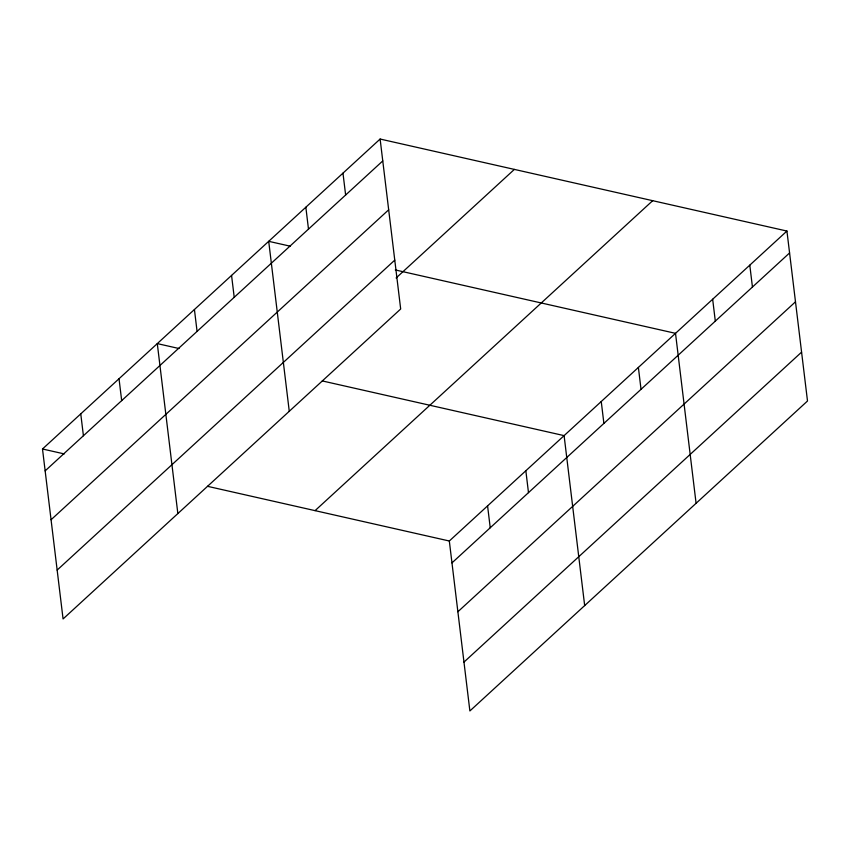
<?xml version="1.0" encoding="UTF-8"?>
<svg xmlns="http://www.w3.org/2000/svg" width="850" height="850" viewBox="0 0 850 850"><rect width="100%" height="100%" fill="white"/><g stroke="black" fill="none" stroke-linecap="round" stroke-linejoin="round"><path stroke-width="1.27" d="M380.12 139.039L400.679 308.996L63.07 618.949L42.5 448.991L380.12 139.039L786.93 231.051L807.5 401.009L469.88 710.961L449.321 541.004L786.93 231.051M45.146 470.879L382.766 160.926M51.064 519.743L388.684 209.791M57.152 570.084L394.772 260.132M396.111 277.971L514.367 169.405M315.063 510.638L652.683 200.685M451.966 562.891L789.586 252.939M457.874 611.756L795.494 301.803M463.973 662.097L801.582 352.144M290.434 246.234L268.706 241.326L289.266 411.283M395.282 269.949L675.516 333.338L696.086 503.296M179.021 348.521L157.292 343.602L177.852 513.559M322.277 380.928L564.102 435.625L584.673 605.582M42.5 448.991L64.239 453.911M207.485 486.306L449.321 541.004M749.796 265.147L752.441 287.034M712.661 299.243L715.307 321.13M638.382 367.434L641.028 389.321M601.247 401.529L603.893 423.417M525.842 470.751L528.487 492.639M487.581 505.877L490.227 527.765M342.975 173.134L345.631 195.022M305.841 207.23L308.486 229.117M231.561 275.421L234.218 297.309M194.427 309.517L197.072 331.394M119.021 378.739L121.677 400.616M80.761 413.865L83.417 435.752"/></g></svg>
